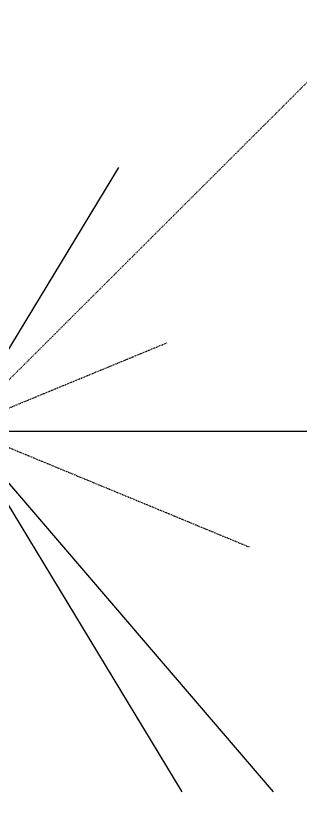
# Model space of a CAD drawing. Header units: millimetres. Extents: x -753 to 1333, y -1420 to 1087.
# Drawn here: x 361.6 to 499.8, y 152.2 to 535.6 of the extents above; entities that cross this region are included whole.
import ezdxf

# ---------------------------------------------------------------- set-up
doc = ezdxf.new("R2010")
doc.units = ezdxf.units.MM
doc.linetypes.add('DASH', pattern=[0.6, 0.3, -0.3])

msp = doc.modelspace()

# ---------------------------------------------------------------- linework, layer by layer
at = {"layer": 'Grid', "color": 255}
msp.add_line((-666.67, 333.33), (1333.33, 333.33), dxfattribs=at)
at = {"layer": 'LGray', "color": 255, "linetype": 'DASH'}
msp.add_line((668.33, 668.33), (0, 0), dxfattribs=at)
at = {"layer": 'XSect', "color": 1}
for q in [(411.67, 461.67), (411.67, 461.67), (411.67, 461.67), (411.67, 461.67), (486.67, 157.67), (442.33, 157.67), (486.67, 157.67), (486.67, 157.67), (486.67, 157.67)]:
    msp.add_line((335, 335), q, dxfattribs=at)
at = {"layer": 'XSect', "color": 1, "linetype": 'DASH'}
for q in [(435, 376.33), (475, 277)]:
    msp.add_line((335, 335), q, dxfattribs=at)

doc.saveas('drawing.dxf')
